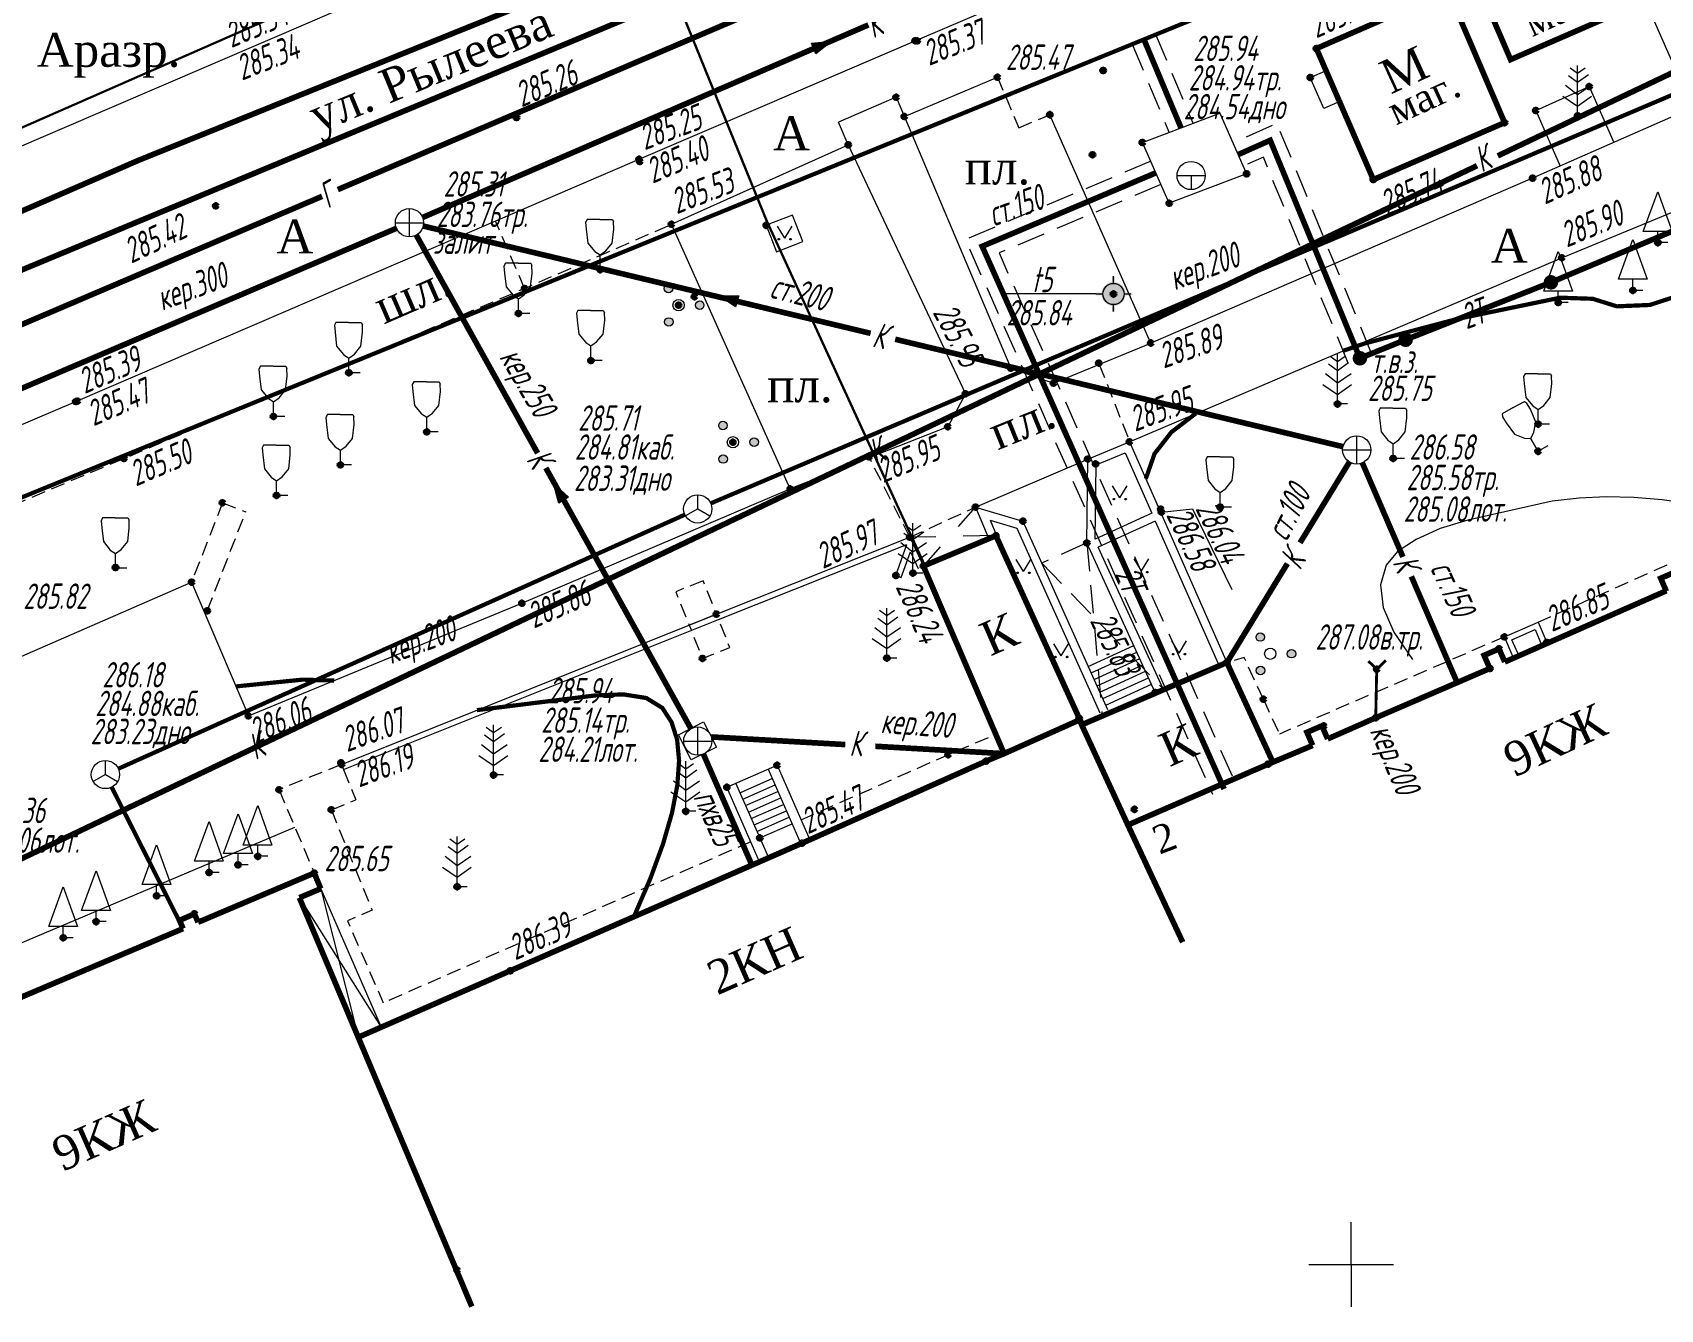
# Model space of a CAD drawing. Header units: metres. Extents: x 0 to 3282, y 0 to 1671.
# Drawn here: x 1791.8 to 1849.5, y 1493.8 to 1539.1 of the extents above; entities that cross this region are included whole.
import ezdxf

# ---------------------------------------------------------------- set-up
doc = ezdxf.new("R2010")
doc.units = ezdxf.units.M
doc.set_wipeout_variables(frame=1)
for name, pattern in [('COMMUN', [6, 5, -1]), ('DASHED', [0.75, 0.5, -0.25]), ('DASHEDX2', [1.5, 1, -0.5])]:
    doc.linetypes.add(name, pattern=pattern)
for name, color, linetype, lineweight, transparency in [('51361800', 7, 'Continuous', 18, 0.65), ('51361930', 7, 'Continuous', 18, 0.65), ('51361960', 7, 'Continuous', 18, 0.65), ('71133200', 7, 'Continuous', 18, 0.65), ('71133600', 7, 'Continuous', 18, 0.65), ('71133800', 7, 'Continuous', 18, 0.65), ('71211000', 7, 'Continuous', 18, 0.65), ('Commun', 7, 'Continuous', 18, 0.65), ('ELE_SKLAD', 7, 'Continuous', 18, 0.65), ('GEO_POINTS', 7, 'Continuous', 18, 0.65), ('Grid', 7, 'Continuous', 18, 0.65), ('Otm', 7, 'Continuous', 18, 0.65), ('R_Поверхность10_CNT-MAJ', 7, 'Continuous', 18, 0.65), ('R_Поверхность10_CNT-MIN', 7, 'Continuous', 18, 0.65), ('Sit', 7, 'Continuous', 18, 0.65), ('Text', 7, 'Continuous', 18, 0.65), ('Text_com', 7, 'Continuous', 18, 0.65), ('Us_znak', 7, 'Continuous', 18, 0.65), ('Us_znak_fon', 7, 'Continuous', 18, 0.65)]:
    doc.layers.add(name, color=color, linetype=linetype, lineweight=lineweight, transparency=transparency)
doc.styles.add('eskd', font='ESKD1.shx', dxfattribs={"width": 1.2, "oblique": 15})
doc.styles.get("Standard").update_dxf_attribs({"font": 'GOST_0.TTF', "oblique": 15})
doc.styles.add('style1', font='times.ttf', dxfattribs={"height": 1})
doc.linetypes.add('KABELww_500', pattern='A,0.0001,-0.4,[131,ltypeshp.shx,S=0.4,R=90,X=0.4,Y=-0.4],0.2,[131,ltypeshp.shx,S=0.2,R=90,X=0.4,Y=-0.2],3.6,[131,ltypeshp.shx,S=0.2,R=-90,X=-0.4,Y=0.2],0.2,[131,ltypeshp.shx,S=0.4,R=-90,X=-0.4,Y=0.4],-0.8,4,-0.4', length=9.6001)
doc.linetypes.add('ПОДЗ_ЛИНИИ_СВЯЗИ', pattern='A,4.8,-0.2,[133,ltypeshp.shx,S=0.2,R=0,X=-0.2,Y=0],-0.2,4.8,-2', length=12)

# ---------------------------------------------------------------- blocks, each defined once
blk = doc.blocks.new('71133200')
for p, q in [((-0.924145, 3.560442), (-1.024145, 3.360442)), ((-0.024145, 3.560442), (-0.924145, 3.560442)), ((-0.024145, 3.560442), (0.875855, 3.560442)), ((0.875855, 3.560442), (0.958164, 3.395824)), ((-1.024145, 3.360442), (-0.977382, 2.864397)), ((-0.977382, 2.864397), (-0.861899, 1.88241)), ((0.861899, 1.88241), (0.975974, 2.864397)), ((0.975974, 2.864397), (0.958164, 3.395824)), ((-0.861899, 1.88241), (-0.374616, 1.28565)), ((-0.374616, 1.28565), (0, 1.039723)), ((0, 1.039723), (0.401375, 1.321765)), ((0.401375, 1.321765), (0.861899, 1.88241)), ((0, 0), (0, 1.039723)), ((0.8, 0), (0, 0))]:
    blk.add_line(p, q)
at = {"style": 'eskd', "oblique": 14.99997778}
blk.add_attdef('Z', (1.873004, -0.239356), '', height=2, dxfattribs=at)
blk = doc.blocks.new('71133600')
for p, q in [((-0.52, 3.39), (0, 3.02)), ((0, 3.02), (0.55, 3.39)), ((-0.86, 2.16), (0, 1.51)), ((0, 1.51), (0.96, 2.16))]:
    blk.add_line(p, q)
for points in [[(0.71, 0), (0, 0), (0, 3.55)], [(-0.64, 2.84), (0, 2.37), (0, 2.37), (0.78, 2.93)], [(-1.05, 1.38), (0, 0.67), (1, 1.38)]]:
    blk.add_lwpolyline(points)
at = {"style": 'eskd', "oblique": 15}
blk.add_attdef('Z', (2.03, -0.19), '', height=2, dxfattribs=at)
blk = doc.blocks.new('71133800')
blk.add_lwpolyline([(0.71, 0), (0, 0), (0, 0.8), (-1.03, 0.8), (0, 3.61), (1.01, 0.8), (-0.03, 0.8)])
at = {"style": 'eskd', "oblique": 15}
blk.add_attdef('Z', (1.57, -0.8), '', height=2, dxfattribs=at)
blk = doc.blocks.new('51361930a')
at = {"style": 'eskd', "oblique": 15}
for tag, p in [('Z', (1.72, 1.4)), ('Z1', (1.72, -1)), ('Z2', (1.72, -3.4))]:
    blk.add_attdef(tag, p, '', height=2, dxfattribs=at)
at = {"color": 7}
blk.add_wipeout([(-0.1, 1), (-0.29, 0.96), (-0.47, 0.89), (-0.64, 0.78), (-0.78, 0.64), (-0.89, 0.47), (-0.96, 0.29), (-1, 0.1), (-1, -0.1), (-0.96, -0.29), (-0.89, -0.47), (-0.78, -0.64), (-0.64, -0.78), (-0.47, -0.89), (-0.29, -0.96), (-0.1, -1), (0.1, -1), (0.29, -0.96), (0.47, -0.89), (0.64, -0.78), (0.78, -0.64), (0.89, -0.47), (0.96, -0.29), (1, -0.1), (1, 0.1), (0.96, 0.29), (0.89, 0.47), (0.78, 0.64), (0.64, 0.78), (0.47, 0.89), (0.29, 0.96), (0.1, 1)], dxfattribs=at)
for p, q in [((-1, 0), (1, 0)), ((0, 0), (0, -1))]:
    blk.add_line(p, q)
blk.add_circle((0, 0), 1)
blk = doc.blocks.new('71211000')
at = {"linetype": 'Continuous'}
h = blk.add_hatch(color=256, dxfattribs=at)
h.paths.add_polyline_path([(-0.39, -1.19, 1), (-0.99, -1.19, 1)])
h.paths.add_polyline_path([(-0.41, 1.18, 1), (-1.01, 1.18, 1)])
h.paths.add_polyline_path([(1.2, 0, 1), (1.8, 0, 1)])
for centre, radius in [((-0.71, 1.18), 0.3), ((0, 0), 0.4), ((1.5, 0), 0.3), ((-0.69, -1.19), 0.3)]:
    blk.add_circle(centre, radius)
blk = doc.blocks.new('51361800a')
at = {"style": 'eskd', "oblique": 15}
for tag, p in [('Z', (1.72, 1.4)), ('Z1', (1.72, -1)), ('Z2', (1.72, -3.4))]:
    blk.add_attdef(tag, p, '', height=2, dxfattribs=at)
at = {"color": 7}
blk.add_wipeout([(-0.1, 1), (-0.29, 0.96), (-0.47, 0.89), (-0.64, 0.78), (-0.78, 0.64), (-0.89, 0.47), (-0.96, 0.29), (-1, 0.1), (-1, -0.1), (-0.96, -0.29), (-0.89, -0.47), (-0.78, -0.64), (-0.64, -0.78), (-0.47, -0.89), (-0.29, -0.96), (-0.1, -1), (0.1, -1), (0.29, -0.96), (0.47, -0.89), (0.64, -0.78), (0.78, -0.64), (0.89, -0.47), (0.96, -0.29), (1, -0.1), (1, 0.1), (0.96, 0.29), (0.89, 0.47), (0.78, 0.64), (0.64, 0.78), (0.47, 0.89), (0.29, 0.96), (0.1, 1)], dxfattribs=at)
for p, q in [((-1, 0), (1, 0)), ((0, -1), (0, 1))]:
    blk.add_line(p, q)
blk.add_circle((0, 0), 1)
blk = doc.blocks.new('51361960a')
at = {"style": 'eskd', "oblique": 15}
for tag, p in [('Z', (1.72, 1.4)), ('Z1', (1.72, -1)), ('Z2', (1.72, -3.4))]:
    blk.add_attdef(tag, p, '', height=2, dxfattribs=at)
at = {"color": 7}
blk.add_wipeout([(-0.1, 1), (-0.29, 0.96), (-0.47, 0.89), (-0.64, 0.78), (-0.78, 0.64), (-0.89, 0.47), (-0.96, 0.29), (-1, 0.1), (-1, -0.1), (-0.96, -0.29), (-0.89, -0.47), (-0.78, -0.64), (-0.64, -0.78), (-0.47, -0.89), (-0.29, -0.96), (-0.1, -1), (0.1, -1), (0.29, -0.96), (0.47, -0.89), (0.64, -0.78), (0.78, -0.64), (0.89, -0.47), (0.96, -0.29), (1, -0.1), (1, 0.1), (0.96, 0.29), (0.89, 0.47), (0.78, 0.64), (0.64, 0.78), (0.47, 0.89), (0.29, 0.96), (0.1, 1)], dxfattribs=at)
blk.add_wipeout([(-0.1, 1), (-0.29, 0.96), (-0.47, 0.89), (-0.64, 0.78), (-0.78, 0.64), (-0.89, 0.47), (-0.96, 0.29), (-1, 0.1), (-1, -0.1), (-0.96, -0.29), (-0.89, -0.47), (-0.78, -0.64), (-0.64, -0.78), (-0.47, -0.89), (-0.29, -0.96), (-0.1, -1), (0.1, -1), (0.29, -0.96), (0.47, -0.89), (0.64, -0.78), (0.78, -0.64), (0.89, -0.47), (0.96, -0.29), (1, -0.1), (1, 0.1), (0.96, 0.29), (0.89, 0.47), (0.78, 0.64), (0.64, 0.78), (0.47, 0.89), (0.29, 0.96), (0.1, 1)], dxfattribs=at)
for q in [(-0.87, -0.5), (0, 1), (0.87, -0.5)]:
    blk.add_line((0, 0), q)
blk.add_circle((0, 0), 1)
blk = doc.blocks.new('GRID')
at = {"layer": 'Grid', "color": 104}
blk.add_line((-1.5, 0), (1.5, 0), dxfattribs=at)
for points in [[(0, 0), (0, 1.5)], [(0, 0), (0, -1.5)]]:
    blk.add_lwpolyline(points, dxfattribs=at)
blk = doc.blocks.new('KOVER')
at = {"layer": 'Us_znak', "lineweight": -2}
blk.add_hatch(color=0, dxfattribs=at).paths.add_polyline_path([(-0.21, 0, 1), (0.21, 0, 1)])
at = {"layer": 'Us_znak_fon', "true_color": 0xffffff}
blk.add_hatch(color=7, dxfattribs=at).paths.add_polyline_path([(-0.26, 0, 1), (0.26, 0, 1)])
at = {"layer": 'Us_znak', "color": 0, "lineweight": -2}
blk.add_circle((0, 0), 0.21, dxfattribs=at)
blk = doc.blocks.new('GAZON')
at = {"layer": 'Us_znak', "linetype": 'COMMUN', "lineweight": -2}
for points in [[(-0.233, -0.041, 1), (-0.183, -0.041, 1)], [(0.183, -0.041, 1), (0.233, -0.041, 1)]]:
    blk.add_hatch(color=0, dxfattribs=at).paths.add_polyline_path(points)
at = {"layer": 'Us_znak', "color": 0, "linetype": 'COMMUN', "lineweight": -2}
for points in [[(0, 0), (-0.26, 0.427)], [(0, 0), (0.26, 0.427)]]:
    blk.add_lwpolyline(points, dxfattribs=at)
for centre in [(-0.208, -0.041), (0.208, -0.041)]:
    blk.add_circle(centre, 0.025, dxfattribs=at)
blk = doc.blocks.new('A$C52264BE2')
at = {"layer": 'Sit'}
h = blk.add_hatch(color=32, dxfattribs=at)
h.dxf.hatch_style = 1
h.paths.add_polyline_path([(0, 0.374), (0.714, 0.443), (0.15, 0)])
at = {"layer": 'Sit', "color": 32, "elevation": 285.308}
blk.add_lwpolyline([(0, 0.374), (0.714, 0.443), (0.15, 0), (0, 0.374)], dxfattribs=at)
blk = doc.blocks.new('POINT')
at = {"layer": 'Us_znak', "linetype": 'Continuous', "lineweight": -2}
h = blk.add_hatch(color=0, dxfattribs=at)
edge = h.paths.add_edge_path()
edge.add_arc((0, 0), 0.05, 0, 360)
at = {"layer": 'Us_znak_fon', "linetype": 'Continuous', "true_color": 0xffffff}
blk.add_hatch(color=7, dxfattribs=at).paths.add_polyline_path([(-0.422, 0.05, -0.346708), (-0.05, 0.422), (-0.05, 0.625), (0.05, 0.625), (0.05, 0.422, -0.346708), (0.422, 0.05), (0.625, 0.05), (0.625, -0.05), (0.422, -0.05, -0.346708), (0.05, -0.422), (0.05, -0.625), (-0.05, -0.625), (-0.05, -0.422, -0.346708), (-0.422, -0.05), (-0.625, -0.05), (-0.625, 0.05)])
at = {"layer": 'Us_znak', "color": 0, "linetype": 'Continuous', "lineweight": -2}
for p, q in [((0, 0.375), (0, 0.625)), ((-0.625, 0), (-0.375, 0)), ((0.375, 0), (0.625, 0)), ((0, -0.625), (0, -0.375))]:
    blk.add_line(p, q, dxfattribs=at)
for radius in [0.375, 0.05]:
    blk.add_circle((0, 0), radius, dxfattribs=at)

msp = doc.modelspace()

# ---------------------------------------------------------------- linework, layer by layer
at = {"color": 192, "linetype": 'ПОДЗ_ЛИНИИ_СВЯЗИ', "lineweight": 60, "ltscale": 0.4, "const_width": 0.15, "flags": 128}
for points, elevation in [([(1878.493, 1558.102), (1786.75, 1520.676)], 285.573), ([(1875.572, 1547.737), (1815.861, 1522.38)], 285.911), ([(1814.944, 1521.98), (1794.866, 1512.98)], 285.911), ([(1794.632, 1512.327), (1797.163, 1507.318)], 285.911)]:
    msp.add_lwpolyline(points, dxfattribs=dict(at, elevation=elevation))
at = {"layer": 'Commun', "color": 4, "linetype": 'COMMUN', "ltscale": 0.7, "const_width": 0.2, "elevation": 285.22, "flags": 128}
for points in [[(1802.646, 1533.495), (1844.615, 1551.399)], [(1754.477, 1512.946), (1802.09, 1533.257)]]:
    msp.add_lwpolyline(points, dxfattribs=at)
at = {"layer": 'Commun', "color": 1, "linetype": 'KABELww_500', "lineweight": 30, "flags": 128}
msp.add_lwpolyline([(1756.421, 1547.143), (1766.489, 1525.258), (1791.183, 1535.572), (1812.243, 1544.827), (1812.712, 1545.028), (1817.85, 1532.379), (1823.453, 1520.184)], dxfattribs=at)
at = {"layer": 'Commun', "color": 32, "linetype": 'COMMUN', "ltscale": 0.7, "const_width": 0.2, "flags": 128}
for points, elevation in [([(1864.789, 1544.703), (1843.752, 1534.69)], 285.804), ([(1805.65, 1532.508), (1821.45, 1539.329)], 285.308), ([(1843.019, 1534.341), (1790.15, 1509.182)], 285.804), ([(1821.528, 1528.403), (1805.672, 1532.205)], 292.784), ([(1804.726, 1532.126), (1790.289, 1525.96)], 285.308), ([(1805.427, 1531.882), (1809.727, 1524.159)], 285.308), ([(1838.269, 1524.389), (1822.399, 1528.194)], 292.784), ([(1810.018, 1523.636), (1815.16, 1514.399)], 285.308), ([(1838.495, 1523.845), (1836.746, 1520.984)], 292.784), ([(1838.954, 1523.813), (1840.392, 1520.484)], 292.784), ([(1836.297, 1520.249), (1834.154, 1516.743)], 292.784), ([(1840.69, 1519.794), (1842.314, 1516.032)], 292.784), ([(1815.401, 1513.958), (1817.321, 1509.566)], 285.943), ([(1815.884, 1514.107), (1820.63, 1513.837)], 285.308), ([(1821.695, 1513.776), (1826.258, 1513.516)], 285.308)]:
    msp.add_lwpolyline(points, dxfattribs=dict(at, elevation=elevation))
at = {"layer": 'Commun', "color": 106, "linetype": 'COMMUN', "ltscale": 0.7, "const_width": 0.2, "elevation": 285.881, "flags": 128}
msp.add_lwpolyline([(1789.648, 1529.902), (1816.404, 1541.017)], dxfattribs=at)
at = {"layer": 'Commun', "color": 5, "linetype": 'Continuous', "ltscale": 2, "const_width": 0.2, "elevation": 285.752, "flags": 128}
msp.add_lwpolyline([(1838.867, 1527.521), (1840.487, 1528.176), (1845.637, 1530.21), (1850.176, 1532.121), (1854.977, 1534.214), (1860.602, 1536.708), (1870.277, 1540.732), (1871.375, 1541.215)], dxfattribs=at)
at = {"layer": 'Commun', "color": 5, "linetype": 'DASHED', "ltscale": 2, "flags": 128}
for points, elevation in [([(1830.794, 1538.65), (1832.113, 1535.509)], 283.988), ([(1831.624, 1538.999), (1832.943, 1535.858)], 283.988), ([(1839.283, 1527.692), (1835.928, 1535.839), (1834.367, 1535.147)], 285.752), ([(1838.451, 1527.35), (1835.448, 1534.642), (1834.732, 1534.324)], 285.752), ([(1831.459, 1534.502), (1824.883, 1531.721), (1833.644, 1512.08)], 283.988), ([(1831.81, 1533.673), (1826.079, 1531.25), (1834.466, 1512.446)], 283.988)]:
    msp.add_lwpolyline(points, dxfattribs=dict(at, elevation=elevation))
at = {"layer": 'Commun', "color": 5, "linetype": 'COMMUN', "ltscale": 0.7, "const_width": 0.2, "elevation": 283.988, "flags": 128}
for points in [[(1831.209, 1538.825), (1832.528, 1535.683)], [(1831.209, 1538.825), (1832.528, 1535.683)], [(1831.634, 1534.088), (1825.481, 1531.486), (1834.055, 1512.263)]]:
    msp.add_lwpolyline(points, dxfattribs=at)
at = {"layer": 'Commun', "color": 5, "linetype": 'COMMUN', "ltscale": 0.7, "elevation": 285.752, "flags": 128}
msp.add_lwpolyline([(1838.867, 1527.521, 0.2, 0.2, 0), (1835.688, 1535.241, 0.2, 0.2, 0), (1834.55, 1534.735, 0, 0, 0)], format="xyseb", dxfattribs=at)
at = {"layer": 'GEO_POINTS', "lineweight": 60}
for centre in [(1823.102, 1538.767, 285.269), (1823.18, 1538.762, 285.367), (1837.326, 1538.493, 285.639), (1826.022, 1537.476, 285.473), (1829.769, 1537.715, 285.285), (1837.108, 1537.467, 285.654), (1846.994, 1537.144, 285.764), (1822.432, 1536.765, 285.449), (1845.097, 1536.298, 285.754), (1808.978, 1536.046, 285.261), (1822.723, 1536.083, 285.551), (1827.878, 1536.149, 285.577), (1843.995, 1535.867, 285.255), (1846.58, 1536.113, 288.7), (1820.736, 1535.081, 285.553), (1831.157, 1535.163, 285.649), (1813.324, 1534.569, 285.247), (1813.348, 1534.491, 285.401), (1829.391, 1534.729, 285.429), (1832.887, 1533.993, 285.94), (1834.852, 1534.053, 285.757), (1839.344, 1533.85, 285.742), (1844.985, 1533.9, 285.877), (1798.319, 1532.916, 285.424), (1832.112, 1533.012, 285.773), (1805.183, 1532.32, 285.308), (1814.469, 1532.266, 285.525), (1817.831, 1532.23, 285.692), (1849.426, 1531.616, 285.937), (1846.02, 1531.08, 285.902), (1811.94, 1530.66, 285.19), (1809.265, 1529.995, 285.492), (1845.637, 1530.21, 286.231), (1848.543, 1529.924, 286.01), (1814.721, 1529.401, 284.672), (1815.283, 1529.699, 285.626), (1830.135, 1529.798, 285.841), (1845.895, 1529.497, 285.966), (1809.047, 1529.108, 284.851), (1840.487, 1528.176, 285.963), (1831.454, 1528.061, 285.892), (1803.036, 1527.008, 285.168), (1811.617, 1527.437, 284.825), (1826.492, 1527.17, 285.944), (1829.611, 1527.352, 285.907), (1838.867, 1527.521, 285.752), (1828.005, 1526.637, 285.947), (1793.36, 1525.985, 285.472), (1793.418, 1526.003, 285.394), (1824.889, 1526.265, 285.952), (1838.074, 1525.901, 285.929), (1800.365, 1525.46, 284.98), (1805.799, 1524.911, 285.025), (1824.263, 1525.095, 285.949), (1845.181, 1525.189, 289.94), (1816.649, 1524.547, 285.666), (1830.701, 1524.565, 285.946), (1838.756, 1524.273, 292.784), (1845.182, 1524.224, 286.287), (1795.067, 1523.969, 285.501), (1802.737, 1523.743, 284.918), (1821.471, 1524.026, 285.902), (1829.22, 1523.951, 285.997), (1829.503, 1523.778, 286.296), (1840.046, 1523.973, 286.113), (1798.558, 1522.402, 285.67), (1800.474, 1522.664, 284.829), (1818.681, 1522.894, 285.788), (1815.397, 1522.033, 285.709), (1825.245, 1522.249, 286.008), (1831.811, 1522.179, 286.035), (1831.834, 1522.072, 286.585), (1833.915, 1522.247, 286.123), (1825.968, 1521.235, 286.336), (1826.927, 1521.753, 286.196), (1822.917, 1521.181, 285.972), (1829.19, 1520.98, 286.25), (1794.768, 1520.11, 285.848), (1823.398, 1520.161, 286.239), (1797.466, 1519.594, 285.842), (1822.425, 1519.826, 286.133), (1823.027, 1519.91, 286.222), (1798.019, 1518.575, 285.829), (1809.172, 1518.843, 285.86), (1816.065, 1518.457, 285.862), (1843.799, 1517.228, 303.146), (1843.986, 1517.65, 286.815), (1845.492, 1517.456, 286.847), (1815.571, 1516.887, 286.124), (1822.103, 1516.899, 286.203), (1834.154, 1516.743, 287.87), (1839.463, 1516.506, 287.084), (1843.471, 1516.532, 286.709), (1831.617, 1515.685, 285.834), (1835.446, 1515.442, 286.487), (1799.477, 1514.853, 286.064), (1828.918, 1514.761, 286.309), (1837.587, 1514.494, 303.292), (1839.428, 1514.786, 286.033), (1815.401, 1513.958, 285.943), (1802.757, 1513.189, 286.075), (1824.272, 1513.478, 286.243), (1825.612, 1513.247, 286.291), (1835.613, 1513.142, 286.726), (1794.407, 1512.774, 286.18), (1802.778, 1513.135, 286.195), (1808.167, 1512.759, 285.08), (1818.214, 1513.106, 286.209), (1800.565, 1512.238, 286.123), (1816.435, 1512.324, 286.225), (1802.417, 1511.527, 286.205), (1814.978, 1511.472, 286.22), (1830.875, 1511.542, 303.596), (1817.601, 1510.531, 285.474), (1819.095, 1510.342, 285.473), (1799.807, 1509.878, 284.768), (1798.084, 1509.306, 284.749), (1799.112, 1509.577, 284.734), (1801.811, 1509.286, 285.646), (1806.876, 1508.803, 286.217), (1796.223, 1508.478, 284.874), (1794.081, 1507.564, 284.889), (1797.566, 1507.84, 303.521), (1792.917, 1506.992, 284.863), (1808.757, 1505.823, 286.388), (1806.871, 1495.219, 313.977)]:
    msp.add_circle(centre, 0.06, dxfattribs=at)
at = {"layer": 'R_Поверхность10_CNT-MAJ', "color": 32, "const_width": 0.15, "elevation": 286, "flags": 128}
for points in [[(1853.456, 1531.462), (1851.25, 1530.214), (1850.107, 1529.724), (1849.14, 1529.409), (1847.97, 1529.36), (1847.12, 1529.627), (1845.965, 1529.666), (1842.28, 1528.904), (1839.032, 1528.044), (1838.278, 1527.787)], [(1833.047, 1525.562), (1832.186, 1524.903), (1831.589, 1524.138), (1831.28, 1523.253)], [(1802.518, 1516.105), (1801.391, 1516.137), (1799.035, 1515.896)], [(1813.14, 1507.739), (1813.719, 1509.085), (1814.169, 1510.31), (1814.489, 1511.415), (1814.679, 1512.4), (1814.74, 1513.265), (1814.671, 1514.009), (1814.472, 1514.633), (1814.144, 1515.137), (1813.577, 1515.486), (1812.77, 1515.614), (1811.789, 1515.579), (1807.577, 1515.057)]]:
    msp.add_lwpolyline(points, dxfattribs=at)
at = {"layer": 'R_Поверхность10_CNT-MIN', "color": 32, "flags": 128}
for points, elevation in [([(1852.66, 1521.893), (1851.615, 1522.16), (1850.586, 1522.364), (1849.574, 1522.507), (1848.578, 1522.588), (1847.598, 1522.607), (1846.634, 1522.564), (1845.686, 1522.46), (1842.688, 1521.788), (1841.709, 1521.486), (1840.86, 1521.106), (1840.2, 1520.675), (1839.795, 1520.194), (1839.602, 1519.49), (1839.695, 1518.698), (1840.073, 1517.818), (1840.737, 1516.849)], 286.5), ([(1818.79, 1510.208), (1820.033, 1510.742)], 285.5)]:
    msp.add_lwpolyline(points, dxfattribs=dict(at, elevation=elevation))
at = {"layer": 'Sit'}
for p, q in [((1816.435, 1512.324), (1818.214, 1513.106)), ((1817.894, 1512.965), (1819.054, 1510.325)), ((1818.214, 1513.106), (1819.374, 1510.466)), ((1817.594, 1509.684), (1816.435, 1512.324)), ((1817.915, 1509.825), (1816.755, 1512.464)), ((1819.374, 1510.466), (1817.594, 1509.684))]:
    msp.add_line(p, q, dxfattribs=at)
at = {"layer": 'Sit', "flags": 128}
for points, elevation in [([(1759.231, 1521.366), (1770.496, 1526.075), (1785.335, 1532.427), (1801.839, 1539.512), (1821.004, 1547.845), (1832.034, 1552.493), (1848.327, 1559.397), (1856.431, 1562.919)], 285.93), ([(1748.588, 1507.007), (1761.672, 1512.498), (1776.447, 1518.785), (1793.36, 1525.985), (1813.324, 1534.569), (1823.102, 1538.767), (1837.692, 1544.995), (1852.354, 1551.147), (1858.081, 1553.55)], 286.018), ([(1850.654, 1536.393), (1846.495, 1545.849), (1852.005, 1548.256), (1856.111, 1538.703), (1850.654, 1536.393), (1844.985, 1533.9), (1831.454, 1528.061)], 285.871), ([(1822.723, 1536.083), (1826.022, 1537.476)], 285.551), ([(1845.097, 1536.298), (1846.994, 1537.144)], 285.754), ([(1846.994, 1537.144), (1847.864, 1535.166)], 285.764), ([(1822.432, 1536.765), (1820.39, 1535.888)], 285.449), ([(1822.432, 1536.765), (1826.492, 1527.17), (1828.005, 1526.637), (1831.454, 1528.061), (1827.878, 1536.149), (1827.878, 1536.149)], 285.449), ([(1845.097, 1536.298), (1845.963, 1534.33)], 285.754), ([(1820.736, 1535.081), (1820.39, 1535.888)], 285.525), ([(1825.245, 1522.249), (1829.22, 1523.951), (1830.701, 1524.565), (1846.02, 1531.08), (1857.398, 1535.773)], 286.008), ([(1814.469, 1532.266), (1820.736, 1535.081), (1824.889, 1526.265), (1824.263, 1525.095), (1818.681, 1522.894), (1814.469, 1532.266)], 285.525), ([(1829.51, 1529.798), (1826.332, 1529.798)], 285.841), ([(1829.518, 1523.749), (1830.545, 1524.175)], 286.008), ([(1830.545, 1524.175), (1831.492, 1522.03)], 285.946), ([(1830.701, 1524.565), (1834.154, 1516.743)], 285.946), ([(1831.617, 1515.685), (1829.19, 1520.98), (1829.22, 1523.951)], 285.834), ([(1829.491, 1521.117), (1829.518, 1523.749)], 285.834), ([(1775.647, 1510.255), (1777.572, 1510.92), (1797.466, 1519.594), (1799.477, 1514.853), (1809.172, 1518.843), (1818.681, 1522.894)], 286.402), ([(1824.64, 1521.565), (1825.245, 1522.249)], 285.972), ([(1825.245, 1522.249), (1826.927, 1521.753), (1829.92, 1515.083)], 286.008), ([(1825.245, 1522.249), (1825.714, 1521.129)], 286.008), ([(1831.492, 1522.03), (1829.491, 1521.117)], 286.035), ([(1831.834, 1522.072), (1832.935, 1522.187), (1834.323, 1519.33)], 286.585), ([(1825.765, 1521.783), (1825.99, 1521.244)], 286.008), ([(1825.765, 1521.783), (1826.71, 1521.504), (1829.646, 1514.96)], 286.008), ([(1831.613, 1521.756), (1829.588, 1520.832)], 286.035), ([(1831.613, 1521.756), (1833.88, 1516.622)], 285.946), ([(1802.778, 1513.135), (1816.065, 1518.457), (1822.917, 1521.181)], 286.195), ([(1802.852, 1512.949), (1816.139, 1518.271), (1822.816, 1520.926)], 286.195), ([(1822.425, 1519.826), (1822.816, 1520.926)], 286.133), ([(1823.841, 1521.2), (1822.917, 1521.181)], 286.008), ([(1822.917, 1521.181), (1823.398, 1520.161)], 285.972), ([(1823.398, 1520.161), (1824.003, 1520.845)], 285.972), ([(1825.99, 1521.244), (1824.802, 1521.22)], 286.008), ([(1831.89, 1515.81), (1829.588, 1520.832)], 285.834), ([(1822.613, 1519.758), (1822.941, 1520.661)], 286.133), ([(1822.941, 1520.661), (1823.217, 1520.075)], 285.972), ([(1822.425, 1519.826), (1822.613, 1519.758)], 286.133), ([(1844.249, 1517.547), (1845.078, 1517.907), (1845.307, 1517.375), (1845.307, 1517.375)], 286.815), ([(1829.239, 1516.6), (1830.857, 1517.342)], 286.393), ([(1844.509, 1516.973), (1844.509, 1516.973), (1844.249, 1517.547)], 286.815), ([(1829.343, 1516.373), (1830.961, 1517.115)], 286.393), ([(1829.448, 1516.146), (1831.066, 1516.888)], 286.393), ([(1829.552, 1515.919), (1831.17, 1516.66)], 286.393), ([(1829.656, 1515.691), (1831.274, 1516.433)], 286.393), ([(1829.76, 1515.464), (1831.378, 1516.206)], 286.393), ([(1829.864, 1515.237), (1831.482, 1515.979)], 286.393), ([(1815.173, 1513.292), (1814.719, 1514.183), (1815.609, 1514.637), (1816.064, 1513.747), (1815.173, 1513.292)], 285.308), ([(1802.778, 1513.135), (1802.852, 1512.949)], 286.195), ([(1816.897, 1512.133), (1818.039, 1512.635)], 285.474), ([(1816.998, 1511.904), (1818.14, 1512.406)], 285.474), ([(1817.098, 1511.675), (1818.24, 1512.177)], 285.474), ([(1817.199, 1511.446), (1818.341, 1511.948)], 285.474), ([(1817.299, 1511.217), (1818.441, 1511.719)], 285.474), ([(1817.4, 1510.989), (1818.542, 1511.49)], 285.474), ([(1787.171, 1505.017), (1801.127, 1510.906)], 286.317), ([(1817.501, 1510.76), (1818.642, 1511.262)], 285.474), ([(1817.601, 1510.531), (1818.743, 1511.033)], 285.474), ([(1802.042, 1508.732), (1804.186, 1503.825)], 286.294), ([(1802.042, 1508.732), (1803.37, 1503.469)], 286.294), ([(1801.284, 1508.412), (1804.186, 1503.825)], 286.294)]:
    msp.add_lwpolyline(points, dxfattribs=dict(at, elevation=elevation))
at = {"layer": 'Sit', "const_width": 0.2, "flags": 128}
for points, elevation in [([(1843.027, 1540.848), (1846.798, 1542.488), (1847.979, 1539.741), (1844.207, 1538.101)], 285.612), ([(1826.258, 1513.516), (1823.398, 1520.161), (1825.968, 1521.235), (1828.945, 1514.717)], 286.388), ([(1835.782, 1513.215), (1834.154, 1516.743), (1829.007, 1514.537), (1830.644, 1510.988)], 286.726)]:
    msp.add_lwpolyline(points, close=True, dxfattribs=dict(at, elevation=elevation))
at = {"layer": 'Sit', "linetype": 'COMMUN', "ltscale": 0.7, "const_width": 0.2, "elevation": 284.965, "flags": 128}
msp.add_lwpolyline([(1810.698, 1540.633), (1795.608, 1534.543), (1780.975, 1528.185)], dxfattribs=at)
at = {"layer": 'Sit', "flags": 128}
for points, const_width, elevation in [([(1839.344, 1533.85), (1839.344, 1533.85), (1843.995, 1535.867), (1841.996, 1540.529), (1837.326, 1538.493), (1839.344, 1533.85)], 0.2, 285.654), ([(1844.001, 1516.762), (1849.73, 1519.286)], 0.2, 286.726), ([(1839.428, 1514.786), (1839.463, 1516.506), (1839.166, 1516.795)], 0.1, 286.033), ([(1839.463, 1516.506), (1839.79, 1516.82)], 0.1, 286.033), ([(1839.428, 1514.786), (1843.471, 1516.532)], 0.2, 286.726), ([(1837.724, 1514.036), (1839.428, 1514.786)], 0.2, 286.726), ([(1835.613, 1513.142), (1837.193, 1513.806)], 0.2, 286.726), ([(1803.37, 1503.469), (1819.095, 1510.342), (1825.612, 1513.247), (1826.258, 1513.516)], 0.2, 286.388), ([(1830.644, 1510.988), (1832.587, 1506.836)], 0.2, 286.726), ([(1797.695, 1507.543), (1801.811, 1509.286), (1802.042, 1508.732)], 0.2, 286.294), ([(1802.042, 1508.732), (1801.284, 1508.412)], 0.2, 286.294), ([(1807.395, 1493.928), (1801.284, 1508.412)], 0.2, 313.977), ([(1797.695, 1507.543), (1797.566, 1507.84), (1797.036, 1507.609), (1797.163, 1507.318)], 0.2, 303.521), ([(1791.396, 1504.876), (1797.163, 1507.318)], 0.2, 286.294)]:
    msp.add_lwpolyline(points, dxfattribs=dict(at, const_width=const_width, elevation=elevation))
at = {"layer": 'Sit', "linetype": 'DASHED', "flags": 128}
for points, elevation in [([(1826.022, 1537.476), (1826.781, 1535.685)], 285.473), ([(1826.781, 1535.685), (1827.878, 1536.149)], 285.473), ([(1777.283, 1516.524), (1795.067, 1523.969), (1809.265, 1529.995), (1814.469, 1532.266), (1814.469, 1532.266)], 285.758), ([(1809.265, 1529.995), (1808.239, 1532.382)], 285.492), ([(1829.632, 1527.301), (1830.762, 1524.427)], 285.907), ([(1845.182, 1518.17), (1854.874, 1522.482), (1854.196, 1524.153), (1857.703, 1525.572)], 286.815), ([(1822.917, 1521.181), (1821.471, 1524.026)], 285.972), ([(1798.558, 1522.402), (1797.466, 1519.594)], 285.67), ([(1798.019, 1518.575), (1799.383, 1522.081)], 285.829), ([(1798.558, 1522.402), (1799.383, 1522.081)], 285.67), ([(1822.917, 1521.181), (1825.245, 1522.249)], 285.972), ([(1843.986, 1517.65), (1836.012, 1514.211)], 286.815), ([(1835.446, 1515.442), (1834.765, 1516.926), (1834.154, 1516.743)], 286.487), ([(1835.446, 1515.442), (1836.012, 1514.211), (1836.012, 1514.211)], 286.487), ([(1819.063, 1511.174), (1824.272, 1513.478), (1825.962, 1514.205)], 285.474), ([(1802.778, 1513.135), (1800.565, 1512.238)], 286.195), ([(1802.852, 1512.949), (1803.283, 1511.874)], 286.195), ([(1800.565, 1512.238), (1801.811, 1509.286)], 286.123), ([(1802.417, 1511.527), (1803.283, 1511.874)], 286.205), ([(1802.417, 1511.527), (1803.863, 1507.971), (1802.987, 1507.593), (1804.259, 1504.688)], 286.205), ([(1817.283, 1510.392), (1804.259, 1504.688)], 285.474)]:
    msp.add_lwpolyline(points, dxfattribs=dict(at, elevation=elevation))
at = {"layer": 'Sit', "flags": 128}
for points, elevation in [([(1837.108, 1537.467), (1837.705, 1537.726), (1838.182, 1536.628), (1837.586, 1536.369)], 285.654), ([(1834.852, 1534.053), (1832.112, 1533.012), (1831.157, 1535.163), (1833.898, 1536.204)], 285.757), ([(1817.831, 1532.23), (1818.187, 1531.296), (1819.121, 1531.652), (1818.765, 1532.586)], 285.692), ([(1843.986, 1517.65), (1845.182, 1518.17), (1845.492, 1517.456), (1844.297, 1516.936)], 286.815)]:
    msp.add_lwpolyline(points, close=True, dxfattribs=dict(at, elevation=elevation))
at = {"layer": 'Sit', "linetype": 'DASHEDX2', "elevation": 285.834, "flags": 128}
for points in [[(1829.19, 1520.98), (1827.595, 1520.264)], [(1829.19, 1520.98), (1829.738, 1514.85)], [(1827.595, 1520.264), (1831.89, 1515.81)]]:
    msp.add_lwpolyline(points, dxfattribs=at)
at = {"layer": 'Sit', "linetype": 'DASHED', "elevation": 285.862, "flags": 128}
for points in [[(1815.591, 1519.639), (1814.624, 1519.252), (1815.098, 1518.07), (1816.065, 1518.457)], [(1816.065, 1518.457), (1815.098, 1518.07), (1815.571, 1516.887), (1816.538, 1517.274)]]:
    msp.add_lwpolyline(points, close=True, dxfattribs=at)
at = {"layer": 'Sit', "flags": 128}
for points, elevation in [([(1850.26, 1519.492, 0.2, 0.2, 0), (1850.26, 1519.492, 0.2, 0.2, 0), (1850.058, 1519.957, 0.2, 0.2, 0), (1849.528, 1519.727, 0.2, 0.2, 0), (1849.73, 1519.261, 0.2, 0.2, 0), (1849.73, 1519.261, 0, 0, 0)], 303.238), ([(1844.001, 1516.762, 0.2, 0.2, 0), (1844.001, 1516.762, 0.2, 0.2, 0), (1843.799, 1517.228, 0.2, 0.2, 0), (1843.268, 1516.997, 0.2, 0.2, 0), (1843.471, 1516.532, 0.2, 0.2, 0), (1843.471, 1516.532, 0, 0, 0)], 303.146)]:
    msp.add_lwpolyline(points, format="xyseb", dxfattribs=dict(at, elevation=elevation))
msp.add_lwpolyline([(1837.724, 1514.036, 0.2, 0.2, 0), (1837.724, 1514.036, 0.2, 0.2, 0), (1837.521, 1514.501, 0.2, 0.2, 0), (1836.991, 1514.271, 0.2, 0.2, 0), (1837.193, 1513.806, 0.2, 0.2, 0), (1837.193, 1513.806, 0, 0, 0)], format="xyseb", dxfattribs=at)

# ---------------------------------------------------------------- block references
at = {"layer": '71133200', "color": 7, "xscale": 0.5, "yscale": 0.5, "zscale": 0.5}
for p in [(1811.94, 1530.66, 285.19), (1809.047, 1529.108, 284.851), (1803.036, 1527.008, 285.168), (1811.617, 1527.437, 284.825), (1800.365, 1525.46, 284.98), (1805.799, 1524.911, 285.025), (1845.181, 1525.189, 289.94), (1802.737, 1523.743, 284.918), (1840.046, 1523.973, 286.113), (1800.474, 1522.664, 284.829), (1833.915, 1522.247, 286.123), (1794.768, 1520.085, 285.848)]:
    msp.add_blockref('71133200', p, dxfattribs=at)
at = {"layer": '71133200', "color": 7, "xscale": 0.5, "yscale": 0.5, "zscale": 0.5, "rotation": 29.21884361435351}
msp.add_blockref('71133200', (1845.182, 1524.224, 286.287), dxfattribs=at)
at = {"layer": '71133600', "color": 7, "xscale": 0.5, "yscale": 0.5, "zscale": 0.5}
for p in [(1846.58, 1536.113, 288.7), (1838.074, 1525.901, 285.929), (1823.027, 1519.91, 286.222), (1822.103, 1516.899, 286.203), (1808.167, 1512.759, 285.08), (1814.978, 1511.472, 286.22), (1806.876, 1508.803, 286.217)]:
    msp.add_blockref('71133600', p, dxfattribs=at)
at = {"layer": '71133800', "color": 7, "xscale": 0.5, "yscale": 0.5, "zscale": 0.5}
for p in [(1849.426, 1531.616, 285.937), (1848.543, 1529.924, 286.01), (1845.895, 1529.497, 285.966), (1799.807, 1509.878, 284.768), (1798.084, 1509.306, 284.749), (1799.112, 1509.577, 284.734), (1796.223, 1508.478, 284.874), (1794.081, 1507.564, 284.889), (1792.917, 1506.992, 284.863)]:
    msp.add_blockref('71133800', p, dxfattribs=at)
at = {"layer": '71211000', "color": 7, "xscale": 0.5, "yscale": 0.5, "zscale": 0.5}
for p in [(1814.721, 1529.401, 284.672), (1816.649, 1524.547, 285.666), (1835.691, 1517.056)]:
    msp.add_blockref('71211000', p, dxfattribs=at)
at = {"layer": 'Grid', "color": 7, "linetype": 'Continuous'}
msp.add_blockref('GRID', (1838.559, 1495.422), dxfattribs=at)
at = {"layer": 'Sit', "color": 7}
msp.add_blockref('A$C52264BE2', (1819.435, 1538.307, -285.308), dxfattribs=at)
at = {"layer": 'Sit', "color": 7, "linetype": 'Continuous'}
for name, p in [('GAZON', (1818.483, 1531.776)), ('POINT', (1830.135, 1529.798, 285.841)), ('KOVER', (1845.637, 1530.21, 285.752)), ('KOVER', (1840.487, 1528.176, 285.752)), ('KOVER', (1838.867, 1527.521, 285.752)), ('GAZON', (1830.358, 1522.574)), ('GAZON', (1826.945, 1519.964)), ('GAZON', (1831.124, 1519.988)), ('GAZON', (1828.283, 1516.98)), ('GAZON', (1832.457, 1517.08))]:
    msp.add_blockref(name, p, dxfattribs=at)
at = {"layer": 'Sit', "color": 7}
for p, rotation in [((1816.978, 1529.634, 7.476), 140.5637377961521), ((1810.849, 1522.453, -285.308), 99.87044002084521)]:
    msp.add_blockref('A$C52264BE2', p, dxfattribs=dict(at, rotation=rotation))

# ---------------------------------------------------------------- texts
at = {"layer": 'ELE_SKLAD', "oblique": 13, "width": 0.8}
msp.add_text('t5', height=0.9, dxfattribs=at).set_placement((1827.247, 1529.862, -8.573))
at = {"layer": 'Otm', "oblique": 13, "width": 0.8}
for s, rotation, p in [('285.64', 23.55366, (1837.316, 1538.845, 285.639)), ('285.54', 22.47559, (1798.868, 1538.502, 285.542)), ('285.37', 21.84421, (1823.595, 1537.87, 285.367)), ('285.34', 21.4119, (1799.244, 1537.348, 285.335)), ('285.26', 22.61947, (1809.155, 1536.401, 285.261)), ('285.25', 20.66689, (1813.516, 1534.882, 285.247)), ('285.40', 23.0698, (1813.796, 1533.696, 285.401)), ('285.88', 23.7394, (1845.416, 1532.955, 285.877)), ('285.53', 21.18394, (1814.655, 1532.617, 285.525)), ('285.74', 23.44505, (1839.811, 1532.55, 285.911)), ('285.90', 22.4171, (1846.198, 1531.435, 285.902)), ('285.42', 25.38762, (1795.323, 1530.864, 285.424)), ('285.95', 297.52719, (1823.714, 1529.149, 285.525)), ('285.89', 18.79246, (1831.911, 1527.153, 285.892)), ('285.39', 23.26687, (1793.673, 1526.247, 285.394)), ('285.47', 23.26687, (1793.984, 1525.102, 285.472)), ('285.95', 20.09013, (1830.895, 1524.91, 285.946)), ('285.95', 22.72443, (1821.972, 1523.09, 285.972)), ('285.50', 22.99741, (1795.489, 1522.971, 285.501)), ('285.97', 24.4804, (1819.836, 1520.047, 285.972)), ('286.58', 294.88522, (1831.991, 1521.969, 286.585)), ('286.04', 295.24638, (1833.022, 1522.2, 286.035)), ('285.86', 23.07441, (1809.586, 1517.94, 285.86)), ('286.85', 23.10467, (1845.666, 1517.813, 286.847)), ('286.24', 293.29137, (1822.402, 1519.43, 286.239)), ('285.83', 296.08011, (1829.284, 1518.225, 285.834)), ('286.06', 22.37014, (1799.72, 1513.847, 286.064)), ('286.07', 19.45188, (1802.97, 1513.562, 286.075)), ('286.19', 20.007, (1803.397, 1512.311, 286.195)), ('285.47', 24.01331, (1819.3, 1510.651, 285.473)), ('286.39', 23.60834, (1808.928, 1506.182, 286.388))]:
    msp.add_text(s, height=0.9, rotation=rotation, dxfattribs=at).set_placement(p)
for s, p in [('285.47', (1826.322, 1537.736, 285.473)), ('285.94', (1832.961, 1538.05, 285.94)), ('284.94тр.', (1832.799, 1537.005, 285.94)), ('284.54дно', (1832.62, 1535.985, 285.94)), ('285.84', (1826.345, 1528.683, 285.841)), ('285.75', (1839.154, 1526.009, 285.752)), ('285.82', (1791.501, 1518.643, 285.816)), ('287.08в.тр.', (1837.292, 1517.198, 287.084)), ('286.18', (1794.301, 1515.859, 286.18)), ('285.94', (1810.102, 1515.298, 285.943)), ('284.88каб.', (1794.052, 1514.846, 286.18)), ('285.14тр.', (1809.851, 1514.253, 285.943)), ('283.23дно', (1793.883, 1513.849, 286.18)), ('284.21лот.', (1809.753, 1513.222, 285.943)), ('285.65', (1802.171, 1509.351, 285.646))]:
    msp.add_text(s, height=0.9, dxfattribs=at).set_placement(p)
at = {"layer": 'Text', "color": 7, "style": 'style1'}
for s, height, rotation, p in [('маг.', 1, 24.64922, (1844.966, 1538.889)), ('М', 1.2, 24.64922, (1839.957, 1536.86)), ('маг.', 1, 24.64922, (1840.144, 1535.763)), ('К', 1.2, 23.7921, (1825.768, 1516.953, -285.654)), ('9КЖ', 1.2, 24.97266, (1844.337, 1512.664, -285.654)), ('К', 1.2, 23.7921, (1832.119, 1513.031, -285.654)), ('2', 1, 20.84748, (1831.762, 1509.934, -285.654)), ('2КН', 1.2, 23.7921, (1816.091, 1504.944, -285.654)), ('9КЖ', 1.2, 23.7921, (1792.882, 1498.696, -285.654))]:
    msp.add_text(s, height=height, rotation=rotation, dxfattribs=at).set_placement(p)
at = {"layer": 'Text', "style": 'style1'}
for s, rotation, p in [('ул. Рылеева', 22.43998, (1801.941, 1535.49, 285.881)), ('шл.', 23.42652, (1804.275, 1528.713, 0.483)), ('пл.', 22.13784, (1826.032, 1524.256))]:
    msp.add_text(s, height=1.2, rotation=rotation, dxfattribs=at).set_placement(p)
for s, p in [('Аразр.', (1791.975, 1537.845)), ('А', (1818.07, 1534.887, 286.008)), ('пл.', (1824.858, 1533.678)), ('А', (1800.476, 1531.233)), ('А', (1843.505, 1530.907, 286.008)), ('пл.', (1817.857, 1525.964))]:
    msp.add_text(s, height=1.2, dxfattribs=at).set_placement(p)
at = {"layer": 'Text_com', "oblique": 13, "width": 0.8}
for s, rotation, p in [('К', 24.3112, (1821.614, 1538.838)), ('К', 24.53384, (1843.177, 1534.092, -283.662)), ('Г', 29.25629, (1802.292, 1532.809, 282.238)), ('ст.150', 19.59131, (1825.887, 1532.18, 285.449)), ('кер.200', 20.39527, (1832.302, 1529.916, 1139.197)), ('кер.300', 20.39527, (1796.421, 1529.195, 1138.624)), ('ст.200', 345.9449, (1817.917, 1529.675, 852.974)), ('2Т', 20.18549, (1842.642, 1528.537)), ('К', 347.46572, (1821.548, 1527.935, 292.784)), ('кер.250', 300.25804, (1808.352, 1527.565, 1424.505)), ('К', 24.53384, (1821.703, 1523.729, -283.662)), ('К', 302.07674, (1809.3, 1523.934)), ('ст.100', 63.1385, (1836.274, 1520.996, 852.974)), ('К', 60.2178, (1836.747, 1519.975)), ('К', 292.55718, (1840.013, 1520.297)), ('ст.150', 294.34518, (1841.344, 1520.085, 852.974)), ('2Т', 292.80267, (1830.172, 1519.885, 566.887)), ('кер.200', 20.39527, (1804.523, 1516.675, 1139.197)), ('кер.200', 355.86131, (1821.865, 1514.248, 1139.197)), ('К', 24.53384, (1799.722, 1513.279, -283.662)), ('кер.200', 292.80267, (1839.205, 1514.329, 853.315)), ('К', 357.0008, (1820.766, 1513.442, -285.308)), ('пхв25', 293.88317, (1815.228, 1511.985, 286.22))]:
    msp.add_text(s, height=0.9, rotation=rotation, dxfattribs=at).set_placement(p)
for s, p in [('285.31', (1806.395, 1533.245, 285.308)), ('283.76тр.', (1806.152, 1532.168, 285.308)), ('залит', (1806.019, 1531.219, 285.308)), ('т.в.з.', (1839.253, 1526.996, 286.008)), ('285.71', (1811.16, 1524.952, -0.202)), ('284.81каб.', (1811.043, 1523.926, -0.202)), ('286.58', (1840.627, 1523.927, 285.752)), ('283.31дно', (1811.017, 1522.821, -0.202)), ('285.58тр.', (1840.52, 1522.848, 285.752)), ('285.08лот.', (1840.417, 1521.729, 285.752)), ('286.36', (1790.015, 1511.052, 286.362)), ('285.06лот.', (1789.851, 1510.001, 286.362))]:
    msp.add_text(s, height=0.9, dxfattribs=at).set_placement(p)

# ---------------------------------------------------------------- next in the draw order: block references
at = {"layer": '51361800', "color": 7, "xscale": 0.5, "yscale": 0.5, "zscale": 0.5}
for p in [(1805.186, 1532.323, 285.308), (1838.756, 1524.273, 292.784), (1815.404, 1513.961, 285.308)]:
    msp.add_blockref('51361800a', p, dxfattribs=at)
at = {"layer": '51361930', "color": 7, "xscale": 0.5, "yscale": 0.5, "zscale": 0.5}
msp.add_blockref('51361930a', (1832.887, 1533.993, 285.94), dxfattribs=at)
at = {"layer": '51361960', "color": 7, "xscale": 0.5, "yscale": 0.5, "zscale": 0.5}
for p in [(1815.4, 1522.185, 285.709), (1794.409, 1512.776, 286.18)]:
    msp.add_blockref('51361960a', p, dxfattribs=at)

doc.saveas('drawing.dxf')
